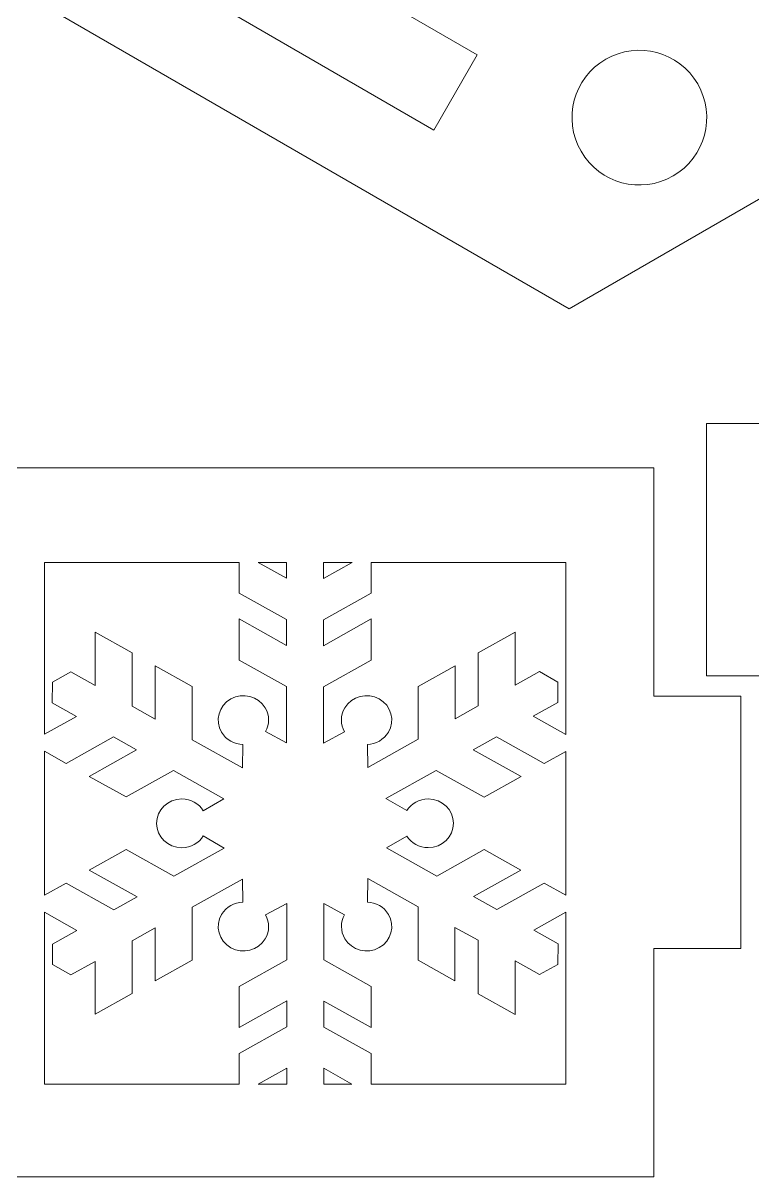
# Model space of a CAD drawing. Header units: centimetres. Extents: x -26.9 to 30.7, y -30.7 to 31.7.
# Drawn here: x -21.89 to -18.53, y -27.11 to -21.8 of the extents above; entities that cross this region are included whole.
import ezdxf

# ---------------------------------------------------------------- set-up
doc = ezdxf.new("R2010")
doc.units = ezdxf.units.CM
doc.header["$MEASUREMENT"] = 0
doc.layers.add('layer 1', color=7, linetype='Continuous')

msp = doc.modelspace()

# ---------------------------------------------------------------- linework, layer by layer
at = {"layer": 'layer 1', "color": 250, "lineweight": 9}
for points, knots in [([(-19.37566, -7.70182), (-19.37566, -7.70182), (-26.04978, -11.55512), (-26.04978, -11.55512), (-26.04978, -11.55512), (-26.04978, -11.55512), (-26.04978, -19.26174), (-26.04978, -19.26174), (-26.04978, -19.26174), (-26.04978, -19.26174), (-19.37566, -23.11504), (-19.37566, -23.11504), (-19.37566, -23.11504), (-19.37566, -23.11504), (-12.70154, -19.26174), (-12.70154, -19.26174), (-12.70154, -19.26174), (-12.70154, -19.26174), (-12.70154, -11.55512), (-12.70154, -11.55512), (-12.70154, -11.55512), (-12.70154, -11.55512), (-19.37566, -7.70182), (-19.37566, -7.70182)], [0, 0, 0, 0, 0.1428571, 0.1428571, 0.1428571, 0.1428571, 0.2857143, 0.2857143, 0.2857143, 0.2857143, 0.4285714, 0.4285714, 0.4285714, 0.4285714, 0.5714286, 0.5714286, 0.5714286, 0.5714286, 0.7142857, 0.7142857, 0.7142857, 0.7142857, 1, 1, 1, 1]), ([(-19.99945, -22.29303), (-19.99945, -22.29303), (-19.79945, -21.94659), (-19.79945, -21.94659), (-19.79945, -21.94659), (-19.79945, -21.94659), (-20.80478, -21.36622), (-20.80478, -21.36622), (-20.80478, -21.36622), (-20.80478, -21.36622), (-21.00478, -21.71258), (-21.00478, -21.71258), (-21.00478, -21.71258), (-21.00478, -21.71258), (-19.99945, -22.29303), (-19.99945, -22.29303)], [0, 0, 0, 0, 0.2, 0.2, 0.2, 0.2, 0.4, 0.4, 0.4, 0.4, 0.6, 0.6, 0.6, 0.6, 1, 1, 1, 1]), ([(-18.78474, -22.08103), (-18.69913, -22.2293), (-18.74993, -22.41884), (-18.89818, -22.50446), (-18.89818, -22.50446), (-19.04645, -22.59007), (-19.23601, -22.53927), (-19.32157, -22.391), (-19.32157, -22.391), (-19.40718, -22.24275), (-19.35638, -22.05319), (-19.20817, -21.96763), (-19.20817, -21.96763), (-19.0599, -21.88202), (-18.87034, -21.93282), (-18.78474, -22.08103)], [0, 0, 0, 0, 0.2, 0.2, 0.2, 0.2, 0.4, 0.4, 0.4, 0.4, 0.6, 0.6, 0.6, 0.6, 1, 1, 1, 1]), ([(-14.68041, -24.8041), (-14.68041, -24.8041), (-15.08041, -24.8041), (-15.08041, -24.8041), (-15.08041, -24.8041), (-15.08041, -24.8041), (-15.08041, -25.85538), (-15.08041, -25.85538), (-15.08041, -25.85538), (-15.08041, -25.85538), (-18.34382, -25.85538), (-18.34382, -25.85538), (-18.34382, -25.85538), (-18.34382, -25.85538), (-18.34382, -24.8041), (-18.34382, -24.8041), (-18.34382, -24.8041), (-18.34382, -24.8041), (-18.74383, -24.8041), (-18.74383, -24.8041), (-18.74383, -24.8041), (-18.74383, -24.8041), (-18.74383, -23.64327), (-18.74383, -23.64327), (-18.74383, -23.64327), (-18.74383, -23.64327), (-18.34382, -23.64327), (-18.34382, -23.64327), (-18.34382, -23.64327), (-18.34382, -23.64327), (-18.34382, -22.59195), (-18.34382, -22.59195), (-18.34382, -22.59195), (-18.34382, -22.59195), (-15.08041, -22.59195), (-15.08041, -22.59195), (-15.08041, -22.59195), (-15.08041, -22.59195), (-15.08041, -23.64327), (-15.08041, -23.64327), (-15.08041, -23.64327), (-15.08041, -23.64327), (-14.68041, -23.64327), (-14.68041, -23.64327), (-14.68041, -23.64327), (-14.68041, -23.64327), (-14.68041, -24.8041), (-14.68041, -24.8041)], [0, 0, 0, 0, 0.0769231, 0.0769231, 0.0769231, 0.0769231, 0.1538462, 0.1538462, 0.1538462, 0.1538462, 0.2307692, 0.2307692, 0.2307692, 0.2307692, 0.3076923, 0.3076923, 0.3076923, 0.3076923, 0.3846154, 0.3846154, 0.3846154, 0.3846154, 0.4615385, 0.4615385, 0.4615385, 0.4615385, 0.5384615, 0.5384615, 0.5384615, 0.5384615, 0.6153846, 0.6153846, 0.6153846, 0.6153846, 0.6923077, 0.6923077, 0.6923077, 0.6923077, 0.7692308, 0.7692308, 0.7692308, 0.7692308, 0.8461538, 0.8461538, 0.8461538, 0.8461538, 1, 1, 1, 1]), ([(-18.58679, -26.05908), (-18.58679, -26.05908), (-18.98679, -26.05908), (-18.98679, -26.05908), (-18.98679, -26.05908), (-18.98679, -26.05908), (-18.98679, -27.11036), (-18.98679, -27.11036), (-18.98679, -27.11036), (-18.98679, -27.11036), (-22.25021, -27.11036), (-22.25021, -27.11036), (-22.25021, -27.11036), (-22.25021, -27.11036), (-22.25021, -26.05908), (-22.25021, -26.05908), (-22.25021, -26.05908), (-22.25021, -26.05908), (-22.65022, -26.05908), (-22.65022, -26.05908), (-22.65022, -26.05908), (-22.65022, -26.05908), (-22.65022, -24.89826), (-22.65022, -24.89826), (-22.65022, -24.89826), (-22.65022, -24.89826), (-22.25021, -24.89826), (-22.25021, -24.89826), (-22.25021, -24.89826), (-22.25021, -24.89826), (-22.25021, -23.84694), (-22.25021, -23.84694), (-22.25021, -23.84694), (-22.25021, -23.84694), (-18.98679, -23.84694), (-18.98679, -23.84694), (-18.98679, -23.84694), (-18.98679, -23.84694), (-18.98679, -24.89826), (-18.98679, -24.89826), (-18.98679, -24.89826), (-18.98679, -24.89826), (-18.58679, -24.89826), (-18.58679, -24.89826), (-18.58679, -24.89826), (-18.58679, -24.89826), (-18.58679, -26.05908), (-18.58679, -26.05908)], [0, 0, 0, 0, 0.0769231, 0.0769231, 0.0769231, 0.0769231, 0.1538462, 0.1538462, 0.1538462, 0.1538462, 0.2307692, 0.2307692, 0.2307692, 0.2307692, 0.3076923, 0.3076923, 0.3076923, 0.3076923, 0.3846154, 0.3846154, 0.3846154, 0.3846154, 0.4615385, 0.4615385, 0.4615385, 0.4615385, 0.5384615, 0.5384615, 0.5384615, 0.5384615, 0.6153846, 0.6153846, 0.6153846, 0.6153846, 0.6923077, 0.6923077, 0.6923077, 0.6923077, 0.7692308, 0.7692308, 0.7692308, 0.7692308, 0.8461538, 0.8461538, 0.8461538, 0.8461538, 1, 1, 1, 1]), ([(-20.89505, -24.28304), (-20.89505, -24.28304), (-20.89505, -24.42348), (-20.89505, -24.42348), (-20.89505, -24.42348), (-20.89505, -24.42348), (-20.67735, -24.54508), (-20.67735, -24.54508), (-20.67735, -24.54508), (-20.67735, -24.54508), (-20.67735, -24.66446), (-20.67735, -24.66446), (-20.67735, -24.66446), (-20.67735, -24.66446), (-20.89505, -24.54286), (-20.89505, -24.54286), (-20.89505, -24.54286), (-20.89505, -24.54286), (-20.89505, -24.73244), (-20.89505, -24.73244), (-20.89505, -24.73244), (-20.89505, -24.73244), (-20.67735, -24.85403), (-20.67735, -24.85403), (-20.67735, -24.85403), (-20.67735, -24.85403), (-20.67735, -25.11339), (-20.67735, -25.11339), (-20.67735, -25.11339), (-20.67735, -25.11339), (-20.7739, -25.06132), (-20.7739, -25.06132), (-20.7739, -25.06132), (-20.75545, -25.02822), (-20.75453, -24.98696), (-20.77539, -24.95199), (-20.77539, -24.95199), (-20.80739, -24.89836), (-20.87831, -24.87998), (-20.93381, -24.91091), (-20.93381, -24.91091), (-20.98923, -24.94191), (-21.00822, -25.01052), (-20.97622, -25.06415), (-20.97622, -25.06415), (-20.9551, -25.09951), (-20.91713, -25.11939), (-20.87781, -25.1201), (-20.87781, -25.1201), (-20.87781, -25.1201), (-20.87951, -25.22846), (-20.87951, -25.22846), (-20.87951, -25.22846), (-20.87951, -25.22846), (-21.11155, -25.09887), (-21.11155, -25.09887), (-21.11155, -25.09887), (-21.11155, -25.09887), (-21.11155, -24.85306), (-21.11155, -24.85306), (-21.11155, -24.85306), (-21.11155, -24.85306), (-21.28127, -24.75827), (-21.28127, -24.75827), (-21.28127, -24.75827), (-21.28127, -24.75827), (-21.28127, -25.00407), (-21.28127, -25.00407), (-21.28127, -25.00407), (-21.28127, -25.00407), (-21.38813, -24.94439), (-21.38813, -24.94439), (-21.38813, -24.94439), (-21.38813, -24.94439), (-21.38813, -24.69859), (-21.38813, -24.69859), (-21.38813, -24.69859), (-21.38813, -24.69859), (-21.55783, -24.60378), (-21.55783, -24.60378), (-21.55783, -24.60378), (-21.55783, -24.60378), (-21.55783, -24.84958), (-21.55783, -24.84958), (-21.55783, -24.84958), (-21.55783, -24.84958), (-21.6707, -24.78656), (-21.6707, -24.78656), (-21.6707, -24.78656), (-21.6707, -24.78656), (-21.75503, -24.83367), (-21.75503, -24.83367), (-21.75503, -24.83367), (-21.75503, -24.83367), (-21.75555, -24.92875), (-21.75555, -24.92875), (-21.75555, -24.92875), (-21.75555, -24.92875), (-21.6439, -24.99114), (-21.6439, -24.99114), (-21.6439, -24.99114), (-21.6439, -24.99114), (-21.79157, -25.07359), (-21.79157, -25.07359), (-21.79157, -25.07359), (-21.79157, -25.07359), (-21.79157, -24.28304), (-21.79157, -24.28304), (-21.79157, -24.28304), (-21.79157, -24.28304), (-20.89505, -24.28304), (-20.89505, -24.28304)], [0, 0, 0, 0, 0.0344828, 0.0344828, 0.0344828, 0.0344828, 0.0689655, 0.0689655, 0.0689655, 0.0689655, 0.1034483, 0.1034483, 0.1034483, 0.1034483, 0.137931, 0.137931, 0.137931, 0.137931, 0.1724138, 0.1724138, 0.1724138, 0.1724138, 0.2068966, 0.2068966, 0.2068966, 0.2068966, 0.2413793, 0.2413793, 0.2413793, 0.2413793, 0.2758621, 0.2758621, 0.2758621, 0.2758621, 0.3103448, 0.3103448, 0.3103448, 0.3103448, 0.3448276, 0.3448276, 0.3448276, 0.3448276, 0.3793103, 0.3793103, 0.3793103, 0.3793103, 0.4137931, 0.4137931, 0.4137931, 0.4137931, 0.4482759, 0.4482759, 0.4482759, 0.4482759, 0.4827586, 0.4827586, 0.4827586, 0.4827586, 0.5172414, 0.5172414, 0.5172414, 0.5172414, 0.5517241, 0.5517241, 0.5517241, 0.5517241, 0.5862069, 0.5862069, 0.5862069, 0.5862069, 0.6206897, 0.6206897, 0.6206897, 0.6206897, 0.6551724, 0.6551724, 0.6551724, 0.6551724, 0.6896552, 0.6896552, 0.6896552, 0.6896552, 0.7241379, 0.7241379, 0.7241379, 0.7241379, 0.7586207, 0.7586207, 0.7586207, 0.7586207, 0.7931034, 0.7931034, 0.7931034, 0.7931034, 0.8275862, 0.8275862, 0.8275862, 0.8275862, 0.862069, 0.862069, 0.862069, 0.862069, 0.8965517, 0.8965517, 0.8965517, 0.8965517, 0.9310345, 0.9310345, 0.9310345, 0.9310345, 1, 1, 1, 1]), ([(-20.67735, -24.28304), (-20.67735, -24.28304), (-20.67735, -24.3555), (-20.67735, -24.3555), (-20.67735, -24.3555), (-20.67735, -24.3555), (-20.80709, -24.28304), (-20.80709, -24.28304), (-20.80709, -24.28304), (-20.80709, -24.28304), (-20.67735, -24.28304), (-20.67735, -24.28304)], [0, 0, 0, 0, 0.25, 0.25, 0.25, 0.25, 0.5, 0.5, 0.5, 0.5, 1, 1, 1, 1]), ([(-19.39157, -25.07388), (-19.39157, -25.07388), (-19.54137, -24.99023), (-19.54137, -24.99023), (-19.54137, -24.99023), (-19.54137, -24.99023), (-19.42851, -24.92722), (-19.42851, -24.92722), (-19.42851, -24.92722), (-19.42851, -24.92722), (-19.4285, -24.83299), (-19.4285, -24.83299), (-19.4285, -24.83299), (-19.4285, -24.83299), (-19.51339, -24.78502), (-19.51339, -24.78502), (-19.51339, -24.78502), (-19.51339, -24.78502), (-19.62502, -24.84739), (-19.62502, -24.84739), (-19.62502, -24.84739), (-19.62502, -24.84739), (-19.62505, -24.60422), (-19.62505, -24.60422), (-19.62505, -24.60422), (-19.62505, -24.60422), (-19.79475, -24.69902), (-19.79475, -24.69902), (-19.79475, -24.69902), (-19.79475, -24.69902), (-19.79475, -24.94219), (-19.79475, -24.94219), (-19.79475, -24.94219), (-19.79475, -24.94219), (-19.90162, -25.00188), (-19.90162, -25.00188), (-19.90162, -25.00188), (-19.90162, -25.00188), (-19.90162, -24.75871), (-19.90162, -24.75871), (-19.90162, -24.75871), (-19.90162, -24.75871), (-20.07137, -24.85347), (-20.07137, -24.85347), (-20.07137, -24.85347), (-20.07137, -24.85347), (-20.07137, -25.09667), (-20.07137, -25.09667), (-20.07137, -25.09667), (-20.07137, -25.09667), (-20.30323, -25.22618), (-20.30323, -25.22618), (-20.30323, -25.22618), (-20.30323, -25.22618), (-20.30489, -25.11991), (-20.30489, -25.11991), (-20.30489, -25.11991), (-20.26619, -25.11867), (-20.22901, -25.09884), (-20.20822, -25.06402), (-20.20822, -25.06402), (-20.17622, -25.01038), (-20.19521, -24.94178), (-20.25066, -24.91082), (-20.25066, -24.91082), (-20.30613, -24.87983), (-20.37699, -24.89822), (-20.40902, -24.95186), (-20.40902, -24.95186), (-20.43006, -24.98711), (-20.42898, -25.02876), (-20.41005, -25.062), (-20.41005, -25.062), (-20.41005, -25.062), (-20.50765, -25.11462), (-20.50765, -25.11462), (-20.50765, -25.11462), (-20.50765, -25.11462), (-20.50765, -24.85535), (-20.50765, -24.85535), (-20.50765, -24.85535), (-20.50765, -24.85535), (-20.28759, -24.73244), (-20.28759, -24.73244), (-20.28759, -24.73244), (-20.28759, -24.73244), (-20.28759, -24.54286), (-20.28759, -24.54286), (-20.28759, -24.54286), (-20.28759, -24.54286), (-20.50765, -24.66576), (-20.50765, -24.66576), (-20.50765, -24.66576), (-20.50765, -24.66576), (-20.50765, -24.54639), (-20.50765, -24.54639), (-20.50765, -24.54639), (-20.50765, -24.54639), (-20.28759, -24.42348), (-20.28759, -24.42348), (-20.28759, -24.42348), (-20.28759, -24.42348), (-20.28759, -24.28304), (-20.28759, -24.28304), (-20.28759, -24.28304), (-20.28759, -24.28304), (-19.39157, -24.28304), (-19.39157, -24.28304), (-19.39157, -24.28304), (-19.39157, -24.28304), (-19.39157, -25.07388), (-19.39157, -25.07388)], [0, 0, 0, 0, 0.0344828, 0.0344828, 0.0344828, 0.0344828, 0.0689655, 0.0689655, 0.0689655, 0.0689655, 0.1034483, 0.1034483, 0.1034483, 0.1034483, 0.137931, 0.137931, 0.137931, 0.137931, 0.1724138, 0.1724138, 0.1724138, 0.1724138, 0.2068966, 0.2068966, 0.2068966, 0.2068966, 0.2413793, 0.2413793, 0.2413793, 0.2413793, 0.2758621, 0.2758621, 0.2758621, 0.2758621, 0.3103448, 0.3103448, 0.3103448, 0.3103448, 0.3448276, 0.3448276, 0.3448276, 0.3448276, 0.3793103, 0.3793103, 0.3793103, 0.3793103, 0.4137931, 0.4137931, 0.4137931, 0.4137931, 0.4482759, 0.4482759, 0.4482759, 0.4482759, 0.4827586, 0.4827586, 0.4827586, 0.4827586, 0.5172414, 0.5172414, 0.5172414, 0.5172414, 0.5517241, 0.5517241, 0.5517241, 0.5517241, 0.5862069, 0.5862069, 0.5862069, 0.5862069, 0.6206897, 0.6206897, 0.6206897, 0.6206897, 0.6551724, 0.6551724, 0.6551724, 0.6551724, 0.6896552, 0.6896552, 0.6896552, 0.6896552, 0.7241379, 0.7241379, 0.7241379, 0.7241379, 0.7586207, 0.7586207, 0.7586207, 0.7586207, 0.7931034, 0.7931034, 0.7931034, 0.7931034, 0.8275862, 0.8275862, 0.8275862, 0.8275862, 0.862069, 0.862069, 0.862069, 0.862069, 0.8965517, 0.8965517, 0.8965517, 0.8965517, 0.9310345, 0.9310345, 0.9310345, 0.9310345, 1, 1, 1, 1]), ([(-20.37557, -24.28304), (-20.37557, -24.28304), (-20.50765, -24.3568), (-20.50765, -24.3568), (-20.50765, -24.3568), (-20.50765, -24.3568), (-20.50765, -24.28304), (-20.50765, -24.28304), (-20.50765, -24.28304), (-20.50765, -24.28304), (-20.37557, -24.28304), (-20.37557, -24.28304)], [0, 0, 0, 0, 0.25, 0.25, 0.25, 0.25, 0.5, 0.5, 0.5, 0.5, 1, 1, 1, 1]), ([(-21.79157, -25.1518), (-21.79157, -25.1518), (-21.69186, -25.20751), (-21.69186, -25.20751), (-21.69186, -25.20751), (-21.69186, -25.20751), (-21.47415, -25.08591), (-21.47415, -25.08591), (-21.47415, -25.08591), (-21.47415, -25.08591), (-21.3673, -25.14562), (-21.3673, -25.14562), (-21.3673, -25.14562), (-21.3673, -25.14562), (-21.58502, -25.2672), (-21.58502, -25.2672), (-21.58502, -25.2672), (-21.58502, -25.2672), (-21.41526, -25.36198), (-21.41526, -25.36198), (-21.41526, -25.36198), (-21.41526, -25.36198), (-21.19755, -25.24039), (-21.19755, -25.24039), (-21.19755, -25.24039), (-21.19755, -25.24039), (-20.96515, -25.3702), (-20.96515, -25.3702), (-20.96515, -25.3702), (-20.96515, -25.3702), (-21.06025, -25.42519), (-21.06025, -25.42519), (-21.06025, -25.42519), (-21.08057, -25.39282), (-21.11727, -25.37114), (-21.15926, -25.37114), (-21.15926, -25.37114), (-21.2233, -25.37114), (-21.27519, -25.42135), (-21.27519, -25.48331), (-21.27519, -25.48331), (-21.27519, -25.54523), (-21.2233, -25.59544), (-21.15926, -25.59544), (-21.15926, -25.59544), (-21.11723, -25.59544), (-21.08053, -25.57372), (-21.06022, -25.54132), (-21.06022, -25.54132), (-21.06022, -25.54132), (-20.96373, -25.59711), (-20.96373, -25.59711), (-20.96373, -25.59711), (-20.96373, -25.59711), (-21.19549, -25.72658), (-21.19549, -25.72658), (-21.19549, -25.72658), (-21.19549, -25.72658), (-21.41554, -25.60364), (-21.41554, -25.60364), (-21.41554, -25.60364), (-21.41554, -25.60364), (-21.58529, -25.69844), (-21.58529, -25.69844), (-21.58529, -25.69844), (-21.58529, -25.69844), (-21.36522, -25.82135), (-21.36522, -25.82135), (-21.36522, -25.82135), (-21.36522, -25.82135), (-21.47206, -25.88104), (-21.47206, -25.88104), (-21.47206, -25.88104), (-21.47206, -25.88104), (-21.69214, -25.75814), (-21.69214, -25.75814), (-21.69214, -25.75814), (-21.69214, -25.75814), (-21.79157, -25.81367), (-21.79157, -25.81367), (-21.79157, -25.81367), (-21.79157, -25.81367), (-21.79157, -25.1518), (-21.79157, -25.1518)], [0, 0, 0, 0, 0.0454545, 0.0454545, 0.0454545, 0.0454545, 0.0909091, 0.0909091, 0.0909091, 0.0909091, 0.1363636, 0.1363636, 0.1363636, 0.1363636, 0.1818182, 0.1818182, 0.1818182, 0.1818182, 0.2272727, 0.2272727, 0.2272727, 0.2272727, 0.2727273, 0.2727273, 0.2727273, 0.2727273, 0.3181818, 0.3181818, 0.3181818, 0.3181818, 0.3636364, 0.3636364, 0.3636364, 0.3636364, 0.4090909, 0.4090909, 0.4090909, 0.4090909, 0.4545455, 0.4545455, 0.4545455, 0.4545455, 0.5, 0.5, 0.5, 0.5, 0.5454545, 0.5454545, 0.5454545, 0.5454545, 0.5909091, 0.5909091, 0.5909091, 0.5909091, 0.6363636, 0.6363636, 0.6363636, 0.6363636, 0.6818182, 0.6818182, 0.6818182, 0.6818182, 0.7272727, 0.7272727, 0.7272727, 0.7272727, 0.7727273, 0.7727273, 0.7727273, 0.7727273, 0.8181818, 0.8181818, 0.8181818, 0.8181818, 0.8636364, 0.8636364, 0.8636364, 0.8636364, 0.9090909, 0.9090909, 0.9090909, 0.9090909, 1, 1, 1, 1]), ([(-19.49129, -25.75856), (-19.49129, -25.75856), (-19.70898, -25.88016), (-19.70898, -25.88016), (-19.70898, -25.88016), (-19.70898, -25.88016), (-19.81585, -25.82047), (-19.81585, -25.82047), (-19.81585, -25.82047), (-19.81585, -25.82047), (-19.59814, -25.69887), (-19.59814, -25.69887), (-19.59814, -25.69887), (-19.59814, -25.69887), (-19.76785, -25.60411), (-19.76785, -25.60411), (-19.76785, -25.60411), (-19.76785, -25.60411), (-19.98555, -25.72567), (-19.98555, -25.72567), (-19.98555, -25.72567), (-19.98555, -25.72567), (-20.21738, -25.59622), (-20.21738, -25.59622), (-20.21738, -25.59622), (-20.21738, -25.59622), (-20.12349, -25.54191), (-20.12349, -25.54191), (-20.12349, -25.54191), (-20.10301, -25.57384), (-20.06662, -25.59518), (-20.02493, -25.59518), (-20.02493, -25.59518), (-19.96089, -25.59518), (-19.90898, -25.54498), (-19.90898, -25.48306), (-19.90898, -25.48306), (-19.90898, -25.4211), (-19.96089, -25.37088), (-20.02493, -25.37088), (-20.02493, -25.37088), (-20.06674, -25.37088), (-20.10325, -25.39236), (-20.12366, -25.42446), (-20.12366, -25.42446), (-20.12366, -25.42446), (-20.21951, -25.36902), (-20.21951, -25.36902), (-20.21951, -25.36902), (-20.21951, -25.36902), (-19.98766, -25.23951), (-19.98766, -25.23951), (-19.98766, -25.23951), (-19.98766, -25.23951), (-19.76759, -25.36242), (-19.76759, -25.36242), (-19.76759, -25.36242), (-19.76759, -25.36242), (-19.59789, -25.26762), (-19.59789, -25.26762), (-19.59789, -25.26762), (-19.59789, -25.26762), (-19.81795, -25.14471), (-19.81795, -25.14471), (-19.81795, -25.14471), (-19.81795, -25.14471), (-19.71107, -25.08503), (-19.71107, -25.08503), (-19.71107, -25.08503), (-19.71107, -25.08503), (-19.49103, -25.20794), (-19.49103, -25.20794), (-19.49103, -25.20794), (-19.49103, -25.20794), (-19.39157, -25.15239), (-19.39157, -25.15239), (-19.39157, -25.15239), (-19.39157, -25.15239), (-19.39157, -25.81424), (-19.39157, -25.81424), (-19.39157, -25.81424), (-19.39157, -25.81424), (-19.49129, -25.75856), (-19.49129, -25.75856)], [0, 0, 0, 0, 0.0454545, 0.0454545, 0.0454545, 0.0454545, 0.0909091, 0.0909091, 0.0909091, 0.0909091, 0.1363636, 0.1363636, 0.1363636, 0.1363636, 0.1818182, 0.1818182, 0.1818182, 0.1818182, 0.2272727, 0.2272727, 0.2272727, 0.2272727, 0.2727273, 0.2727273, 0.2727273, 0.2727273, 0.3181818, 0.3181818, 0.3181818, 0.3181818, 0.3636364, 0.3636364, 0.3636364, 0.3636364, 0.4090909, 0.4090909, 0.4090909, 0.4090909, 0.4545455, 0.4545455, 0.4545455, 0.4545455, 0.5, 0.5, 0.5, 0.5, 0.5454545, 0.5454545, 0.5454545, 0.5454545, 0.5909091, 0.5909091, 0.5909091, 0.5909091, 0.6363636, 0.6363636, 0.6363636, 0.6363636, 0.6818182, 0.6818182, 0.6818182, 0.6818182, 0.7272727, 0.7272727, 0.7272727, 0.7272727, 0.7727273, 0.7727273, 0.7727273, 0.7727273, 0.8181818, 0.8181818, 0.8181818, 0.8181818, 0.8636364, 0.8636364, 0.8636364, 0.8636364, 0.9090909, 0.9090909, 0.9090909, 0.9090909, 1, 1, 1, 1]), ([(-21.79157, -25.89219), (-21.79157, -25.89219), (-21.64182, -25.97583), (-21.64182, -25.97583), (-21.64182, -25.97583), (-21.64182, -25.97583), (-21.75462, -26.03884), (-21.75462, -26.03884), (-21.75462, -26.03884), (-21.75462, -26.03884), (-21.75465, -26.13307), (-21.75465, -26.13307), (-21.75465, -26.13307), (-21.75465, -26.13307), (-21.66977, -26.18106), (-21.66977, -26.18106), (-21.66977, -26.18106), (-21.66977, -26.18106), (-21.5581, -26.11868), (-21.5581, -26.11868), (-21.5581, -26.11868), (-21.5581, -26.11868), (-21.5581, -26.36186), (-21.5581, -26.36186), (-21.5581, -26.36186), (-21.5581, -26.36186), (-21.38841, -26.26706), (-21.38841, -26.26706), (-21.38841, -26.26706), (-21.38841, -26.26706), (-21.38841, -26.02387), (-21.38841, -26.02387), (-21.38841, -26.02387), (-21.38841, -26.02387), (-21.28154, -25.96419), (-21.28154, -25.96419), (-21.28154, -25.96419), (-21.28154, -25.96419), (-21.28154, -26.20738), (-21.28154, -26.20738), (-21.28154, -26.20738), (-21.28154, -26.20738), (-21.11181, -26.11256), (-21.11181, -26.11256), (-21.11181, -26.11256), (-21.11181, -26.11256), (-21.11181, -25.8694), (-21.11181, -25.8694), (-21.11181, -25.8694), (-21.11181, -25.8694), (-20.87943, -25.73964), (-20.87943, -25.73964), (-20.87943, -25.73964), (-20.87943, -25.73964), (-20.87774, -25.84635), (-20.87774, -25.84635), (-20.87774, -25.84635), (-20.91702, -25.84714), (-20.95491, -25.86703), (-20.97597, -25.90231), (-20.97597, -25.90231), (-21.00799, -25.95594), (-20.98898, -26.02455), (-20.93354, -26.05552), (-20.93354, -26.05552), (-20.8781, -26.08648), (-20.80718, -26.06811), (-20.77517, -26.01446), (-20.77517, -26.01446), (-20.7543, -25.97948), (-20.75522, -25.93818), (-20.77373, -25.90507), (-20.77373, -25.90507), (-20.77373, -25.90507), (-20.67554, -25.85211), (-20.67554, -25.85211), (-20.67554, -25.85211), (-20.67554, -25.85211), (-20.67554, -26.11074), (-20.67554, -26.11074), (-20.67554, -26.11074), (-20.67554, -26.11074), (-20.89558, -26.23364), (-20.89558, -26.23364), (-20.89558, -26.23364), (-20.89558, -26.23364), (-20.89558, -26.42323), (-20.89558, -26.42323), (-20.89558, -26.42323), (-20.89558, -26.42323), (-20.67554, -26.30032), (-20.67554, -26.30032), (-20.67554, -26.30032), (-20.67554, -26.30032), (-20.67554, -26.41968), (-20.67554, -26.41968), (-20.67554, -26.41968), (-20.67554, -26.41968), (-20.89558, -26.5426), (-20.89558, -26.5426), (-20.89558, -26.5426), (-20.89558, -26.5426), (-20.89558, -26.68304), (-20.89558, -26.68304), (-20.89558, -26.68304), (-20.89558, -26.68304), (-21.79157, -26.68304), (-21.79157, -26.68304), (-21.79157, -26.68304), (-21.79157, -26.68304), (-21.79157, -25.89219), (-21.79157, -25.89219)], [0, 0, 0, 0, 0.0344828, 0.0344828, 0.0344828, 0.0344828, 0.0689655, 0.0689655, 0.0689655, 0.0689655, 0.1034483, 0.1034483, 0.1034483, 0.1034483, 0.137931, 0.137931, 0.137931, 0.137931, 0.1724138, 0.1724138, 0.1724138, 0.1724138, 0.2068966, 0.2068966, 0.2068966, 0.2068966, 0.2413793, 0.2413793, 0.2413793, 0.2413793, 0.2758621, 0.2758621, 0.2758621, 0.2758621, 0.3103448, 0.3103448, 0.3103448, 0.3103448, 0.3448276, 0.3448276, 0.3448276, 0.3448276, 0.3793103, 0.3793103, 0.3793103, 0.3793103, 0.4137931, 0.4137931, 0.4137931, 0.4137931, 0.4482759, 0.4482759, 0.4482759, 0.4482759, 0.4827586, 0.4827586, 0.4827586, 0.4827586, 0.5172414, 0.5172414, 0.5172414, 0.5172414, 0.5517241, 0.5517241, 0.5517241, 0.5517241, 0.5862069, 0.5862069, 0.5862069, 0.5862069, 0.6206897, 0.6206897, 0.6206897, 0.6206897, 0.6551724, 0.6551724, 0.6551724, 0.6551724, 0.6896552, 0.6896552, 0.6896552, 0.6896552, 0.7241379, 0.7241379, 0.7241379, 0.7241379, 0.7586207, 0.7586207, 0.7586207, 0.7586207, 0.7931034, 0.7931034, 0.7931034, 0.7931034, 0.8275862, 0.8275862, 0.8275862, 0.8275862, 0.862069, 0.862069, 0.862069, 0.862069, 0.8965517, 0.8965517, 0.8965517, 0.8965517, 0.9310345, 0.9310345, 0.9310345, 0.9310345, 1, 1, 1, 1]), ([(-20.2881, -26.68304), (-20.2881, -26.68304), (-20.2881, -26.5426), (-20.2881, -26.5426), (-20.2881, -26.5426), (-20.2881, -26.5426), (-20.50579, -26.421), (-20.50579, -26.421), (-20.50579, -26.421), (-20.50579, -26.421), (-20.50579, -26.30163), (-20.50579, -26.30163), (-20.50579, -26.30163), (-20.50579, -26.30163), (-20.2881, -26.42323), (-20.2881, -26.42323), (-20.2881, -26.42323), (-20.2881, -26.42323), (-20.2881, -26.23364), (-20.2881, -26.23364), (-20.2881, -26.23364), (-20.2881, -26.23364), (-20.50579, -26.11206), (-20.50579, -26.11206), (-20.50579, -26.11206), (-20.50579, -26.11206), (-20.50579, -25.85284), (-20.50579, -25.85284), (-20.50579, -25.85284), (-20.50579, -25.85284), (-20.41001, -25.90447), (-20.41001, -25.90447), (-20.41001, -25.90447), (-20.42874, -25.93767), (-20.42977, -25.97918), (-20.40878, -26.01434), (-20.40878, -26.01434), (-20.37677, -26.06798), (-20.3059, -26.08635), (-20.25045, -26.05538), (-20.25045, -26.05538), (-20.19498, -26.0244), (-20.17597, -25.95582), (-20.20799, -25.90218), (-20.20799, -25.90218), (-20.22883, -25.86728), (-20.26607, -25.84747), (-20.30486, -25.84627), (-20.30486, -25.84627), (-20.30486, -25.84627), (-20.30315, -25.73788), (-20.30315, -25.73788), (-20.30315, -25.73788), (-20.30315, -25.73788), (-20.07161, -25.86722), (-20.07161, -25.86722), (-20.07161, -25.86722), (-20.07161, -25.86722), (-20.07161, -26.11303), (-20.07161, -26.11303), (-20.07161, -26.11303), (-20.07161, -26.11303), (-19.90186, -26.2078), (-19.90186, -26.2078), (-19.90186, -26.2078), (-19.90186, -26.2078), (-19.90186, -25.962), (-19.90186, -25.962), (-19.90186, -25.962), (-19.90186, -25.962), (-19.79503, -26.02167), (-19.79503, -26.02167), (-19.79503, -26.02167), (-19.79503, -26.02167), (-19.79503, -26.2675), (-19.79503, -26.2675), (-19.79503, -26.2675), (-19.79503, -26.2675), (-19.62531, -26.3623), (-19.62531, -26.3623), (-19.62531, -26.3623), (-19.62531, -26.3623), (-19.62531, -26.11648), (-19.62531, -26.11648), (-19.62531, -26.11648), (-19.62531, -26.11648), (-19.51245, -26.17951), (-19.51245, -26.17951), (-19.51245, -26.17951), (-19.51245, -26.17951), (-19.4281, -26.13242), (-19.4281, -26.13242), (-19.4281, -26.13242), (-19.4281, -26.13242), (-19.42761, -26.03731), (-19.42761, -26.03731), (-19.42761, -26.03731), (-19.42761, -26.03731), (-19.53923, -25.97494), (-19.53923, -25.97494), (-19.53923, -25.97494), (-19.53923, -25.97494), (-19.39157, -25.89248), (-19.39157, -25.89248), (-19.39157, -25.89248), (-19.39157, -25.89248), (-19.39157, -26.68304), (-19.39157, -26.68304), (-19.39157, -26.68304), (-19.39157, -26.68304), (-20.2881, -26.68304), (-20.2881, -26.68304)], [0, 0, 0, 0, 0.0344828, 0.0344828, 0.0344828, 0.0344828, 0.0689655, 0.0689655, 0.0689655, 0.0689655, 0.1034483, 0.1034483, 0.1034483, 0.1034483, 0.137931, 0.137931, 0.137931, 0.137931, 0.1724138, 0.1724138, 0.1724138, 0.1724138, 0.2068966, 0.2068966, 0.2068966, 0.2068966, 0.2413793, 0.2413793, 0.2413793, 0.2413793, 0.2758621, 0.2758621, 0.2758621, 0.2758621, 0.3103448, 0.3103448, 0.3103448, 0.3103448, 0.3448276, 0.3448276, 0.3448276, 0.3448276, 0.3793103, 0.3793103, 0.3793103, 0.3793103, 0.4137931, 0.4137931, 0.4137931, 0.4137931, 0.4482759, 0.4482759, 0.4482759, 0.4482759, 0.4827586, 0.4827586, 0.4827586, 0.4827586, 0.5172414, 0.5172414, 0.5172414, 0.5172414, 0.5517241, 0.5517241, 0.5517241, 0.5517241, 0.5862069, 0.5862069, 0.5862069, 0.5862069, 0.6206897, 0.6206897, 0.6206897, 0.6206897, 0.6551724, 0.6551724, 0.6551724, 0.6551724, 0.6896552, 0.6896552, 0.6896552, 0.6896552, 0.7241379, 0.7241379, 0.7241379, 0.7241379, 0.7586207, 0.7586207, 0.7586207, 0.7586207, 0.7931034, 0.7931034, 0.7931034, 0.7931034, 0.8275862, 0.8275862, 0.8275862, 0.8275862, 0.862069, 0.862069, 0.862069, 0.862069, 0.8965517, 0.8965517, 0.8965517, 0.8965517, 0.9310345, 0.9310345, 0.9310345, 0.9310345, 1, 1, 1, 1]), ([(-20.80762, -26.68304), (-20.80762, -26.68304), (-20.67554, -26.60928), (-20.67554, -26.60928), (-20.67554, -26.60928), (-20.67554, -26.60928), (-20.67554, -26.68304), (-20.67554, -26.68304), (-20.67554, -26.68304), (-20.67554, -26.68304), (-20.80762, -26.68304), (-20.80762, -26.68304)], [0, 0, 0, 0, 0.25, 0.25, 0.25, 0.25, 0.5, 0.5, 0.5, 0.5, 1, 1, 1, 1]), ([(-20.50579, -26.68304), (-20.50579, -26.68304), (-20.50579, -26.61059), (-20.50579, -26.61059), (-20.50579, -26.61059), (-20.50579, -26.61059), (-20.37605, -26.68304), (-20.37605, -26.68304), (-20.37605, -26.68304), (-20.37605, -26.68304), (-20.50579, -26.68304), (-20.50579, -26.68304)], [0, 0, 0, 0, 0.25, 0.25, 0.25, 0.25, 0.5, 0.5, 0.5, 0.5, 1, 1, 1, 1])]:
    msp.add_open_spline(points, degree=3, knots=knots, dxfattribs=at)

doc.saveas('drawing.dxf')
